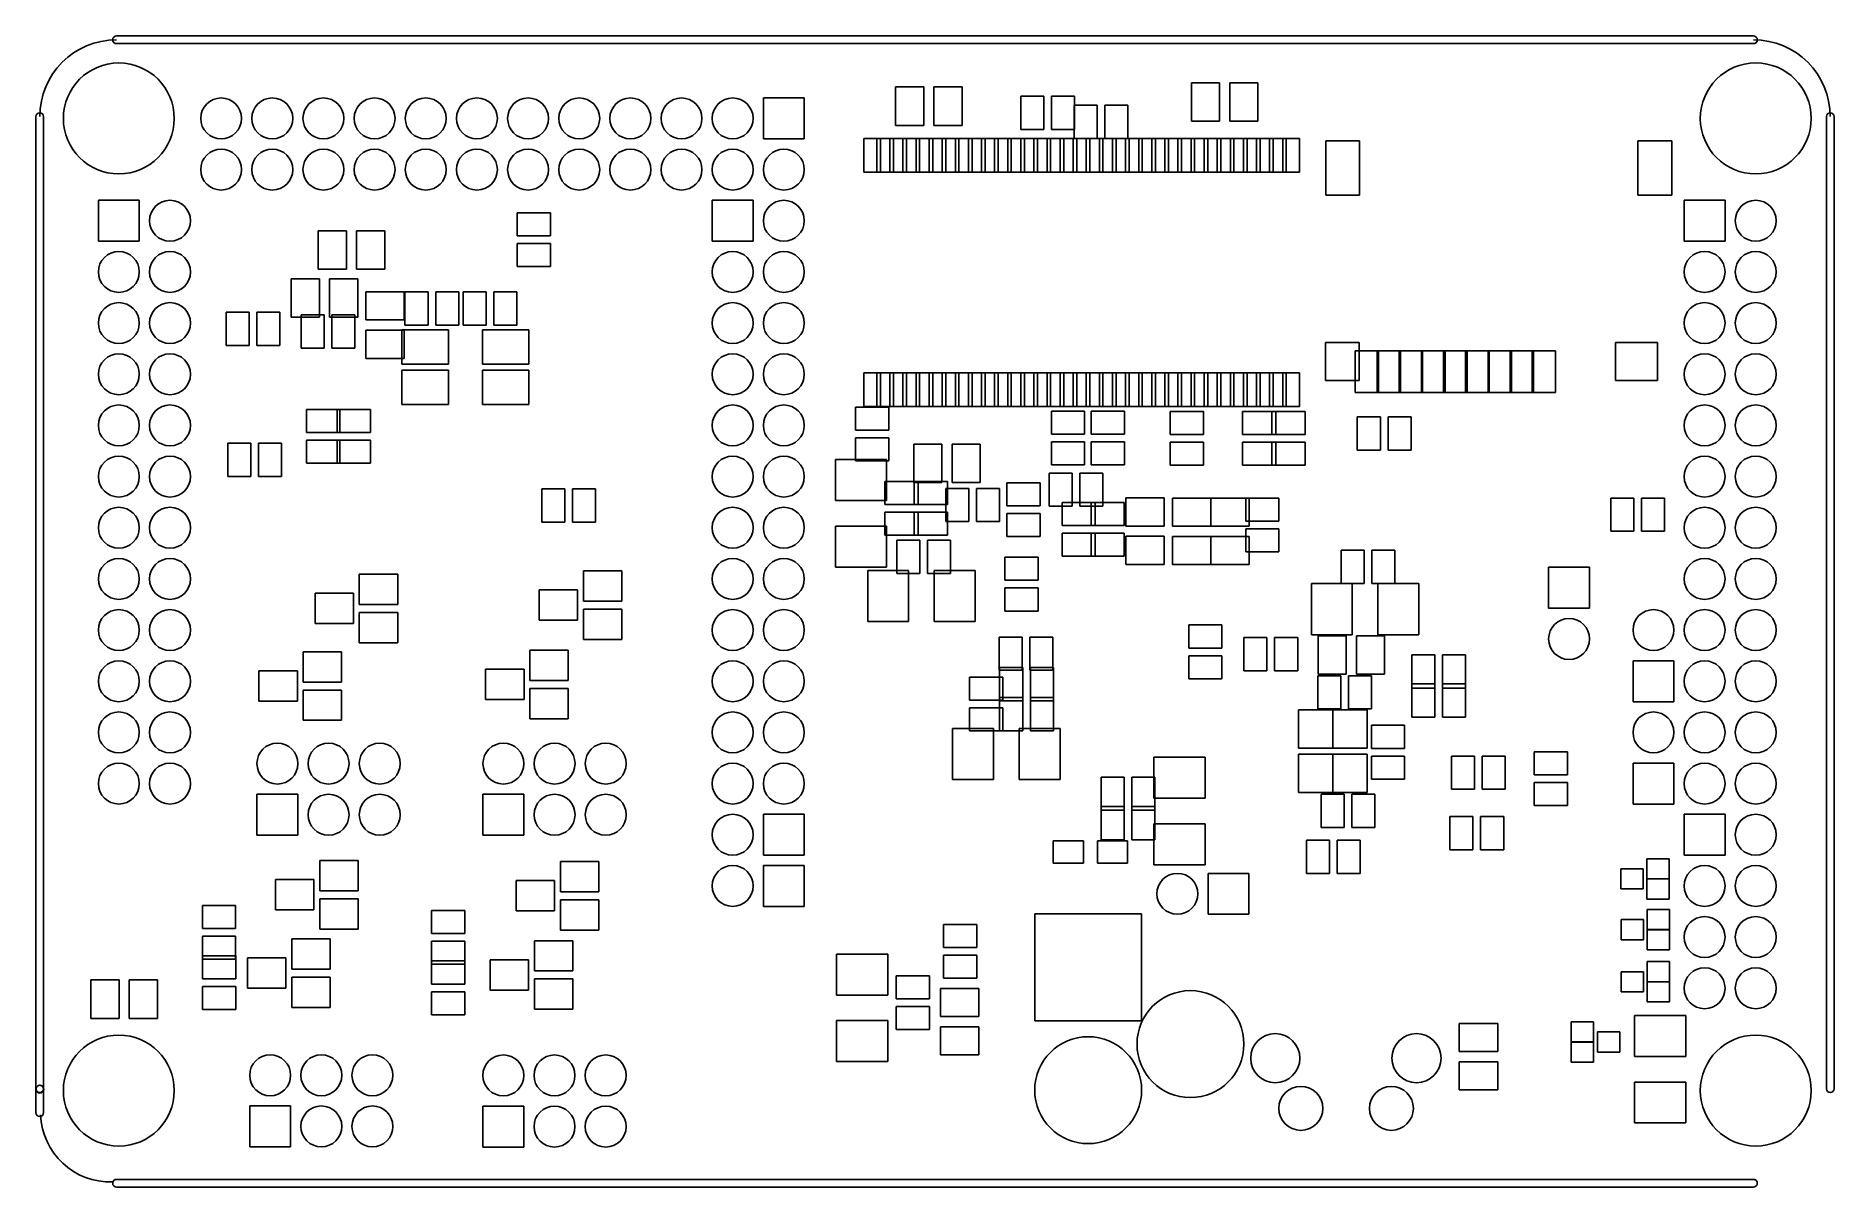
# Model space of a CAD drawing. Extents: x 32880 to 68030, y 27285 to 49782.
import ezdxf

# ---------------------------------------------------------------- set-up
doc = ezdxf.new("R2010")
doc.units = 0
doc.layers.add('BLACK', color=1, linetype='CONTINUOUS')

msp = doc.modelspace()

# ---------------------------------------------------------------- linework, layer by layer
at = {"layer": 'BLACK'}
for p, q in [((34455, 49782), (66455, 49782)), ((34455, 49632), (66455, 49632)), ((55468, 48864), (55468, 48114)), ((56018, 48864), (55468, 48864)), ((56018, 48114), (56018, 48864)), ((56218, 48864), (56218, 48114)), ((56768, 48864), (56218, 48864)), ((56768, 48114), (56768, 48864)), ((47900, 48570), (47100, 48570)), ((47100, 48570), (47100, 47770)), ((47900, 47770), (47900, 48570)), ((50235, 48785), (49685, 48785)), ((49685, 48785), (49685, 48035)), ((50235, 48035), (50235, 48785)), ((50985, 48785), (50435, 48785)), ((50435, 48785), (50435, 48035)), ((50985, 48035), (50985, 48785)), ((52582, 48605), (52132, 48605)), ((52132, 48605), (52132, 47955)), ((52582, 47955), (52582, 48605)), ((53182, 48605), (52732, 48605)), ((52732, 48605), (52732, 47955)), ((53182, 47955), (53182, 48605)), ((32880, 29207), (32880, 48207)), ((33030, 29207), (33030, 48207)), ((53176, 48428), (53176, 47778)), ((53626, 48428), (53176, 48428)), ((53626, 47778), (53626, 48428)), ((53776, 48428), (53776, 47778)), ((54226, 48428), (53776, 48428)), ((54226, 47778), (54226, 48428)), ((67880, 29207), (67880, 48207)), ((68030, 29207), (68030, 48207)), ((49685, 48035), (50235, 48035)), ((50435, 48035), (50985, 48035)), ((52132, 47955), (52582, 47955)), ((52732, 47955), (53182, 47955)), ((55468, 48114), (56018, 48114)), ((56218, 48114), (56768, 48114)), ((47100, 47770), (47900, 47770)), ((49387, 47780), (49061, 47780)), ((49061, 47780), (49061, 47120)), ((49643, 47780), (49317, 47780)), ((49317, 47780), (49317, 47120)), ((49387, 47120), (49387, 47780)), ((49899, 47780), (49573, 47780)), ((49573, 47780), (49573, 47120)), ((49643, 47120), (49643, 47780)), ((50155, 47780), (49829, 47780)), ((49829, 47780), (49829, 47120)), ((49899, 47120), (49899, 47780)), ((50411, 47780), (50085, 47780)), ((50085, 47780), (50085, 47120)), ((50155, 47120), (50155, 47780)), ((50667, 47780), (50341, 47780)), ((50341, 47780), (50341, 47120)), ((50411, 47120), (50411, 47780)), ((50923, 47780), (50597, 47780)), ((50597, 47780), (50597, 47120)), ((50667, 47120), (50667, 47780)), ((51179, 47780), (50853, 47780)), ((50853, 47780), (50853, 47120)), ((50923, 47120), (50923, 47780)), ((51435, 47780), (51109, 47780)), ((51109, 47780), (51109, 47120)), ((51179, 47120), (51179, 47780)), ((51691, 47780), (51365, 47780)), ((51365, 47780), (51365, 47120)), ((51435, 47120), (51435, 47780)), ((51947, 47780), (51621, 47780)), ((51621, 47780), (51621, 47120)), ((51691, 47120), (51691, 47780)), ((52203, 47780), (51877, 47780)), ((51877, 47780), (51877, 47120)), ((51947, 47120), (51947, 47780)), ((52459, 47780), (52133, 47780)), ((52133, 47780), (52133, 47120)), ((52203, 47120), (52203, 47780)), ((52715, 47780), (52389, 47780)), ((52389, 47780), (52389, 47120)), ((52459, 47120), (52459, 47780)), ((52971, 47780), (52645, 47780)), ((52645, 47780), (52645, 47120)), ((52715, 47120), (52715, 47780)), ((53227, 47780), (52901, 47780)), ((52901, 47780), (52901, 47120)), ((52971, 47120), (52971, 47780)), ((53483, 47780), (53157, 47780)), ((53157, 47780), (53157, 47120)), ((53176, 47778), (53626, 47778)), ((53227, 47120), (53227, 47780)), ((53739, 47780), (53413, 47780)), ((53413, 47780), (53413, 47120)), ((53483, 47120), (53483, 47780)), ((53995, 47780), (53669, 47780)), ((53669, 47780), (53669, 47120)), ((53739, 47120), (53739, 47780)), ((53776, 47778), (54226, 47778)), ((54251, 47780), (53925, 47780)), ((53925, 47780), (53925, 47120)), ((53995, 47120), (53995, 47780)), ((54507, 47780), (54181, 47780)), ((54181, 47780), (54181, 47120)), ((54251, 47120), (54251, 47780)), ((54763, 47780), (54437, 47780)), ((54437, 47780), (54437, 47120)), ((54507, 47120), (54507, 47780)), ((55019, 47780), (54693, 47780)), ((54693, 47780), (54693, 47120)), ((54763, 47120), (54763, 47780)), ((55275, 47780), (54949, 47780)), ((54949, 47780), (54949, 47120)), ((55019, 47120), (55019, 47780)), ((55531, 47780), (55205, 47780)), ((55205, 47780), (55205, 47120)), ((55275, 47120), (55275, 47780)), ((55787, 47780), (55461, 47780)), ((55461, 47780), (55461, 47120)), ((55531, 47120), (55531, 47780)), ((56043, 47780), (55717, 47780)), ((55717, 47780), (55717, 47120)), ((55787, 47120), (55787, 47780)), ((56299, 47780), (55973, 47780)), ((55973, 47780), (55973, 47120)), ((56043, 47120), (56043, 47780)), ((56555, 47780), (56229, 47780)), ((56229, 47780), (56229, 47120)), ((56299, 47120), (56299, 47780)), ((56811, 47780), (56485, 47780)), ((56485, 47780), (56485, 47120)), ((56555, 47120), (56555, 47780)), ((57067, 47780), (56741, 47780)), ((56741, 47780), (56741, 47120)), ((56811, 47120), (56811, 47780)), ((57323, 47780), (56997, 47780)), ((56997, 47780), (56997, 47120)), ((57067, 47120), (57067, 47780)), ((57579, 47780), (57253, 47780)), ((57253, 47780), (57253, 47120)), ((57323, 47120), (57323, 47780)), ((57579, 47120), (57579, 47780)), ((58096, 47731), (58096, 46671)), ((58756, 47731), (58096, 47731)), ((58756, 46671), (58756, 47731)), ((64196, 47731), (64196, 46671)), ((64856, 47731), (64196, 47731)), ((64856, 46671), (64856, 47731)), ((49061, 47120), (49387, 47120)), ((49317, 47120), (49643, 47120)), ((49573, 47120), (49899, 47120)), ((49829, 47120), (50155, 47120)), ((50085, 47120), (50411, 47120)), ((50341, 47120), (50667, 47120)), ((50597, 47120), (50923, 47120)), ((50853, 47120), (51179, 47120)), ((51109, 47120), (51435, 47120)), ((51365, 47120), (51691, 47120)), ((51621, 47120), (51947, 47120)), ((51877, 47120), (52203, 47120)), ((52133, 47120), (52459, 47120)), ((52389, 47120), (52715, 47120)), ((52645, 47120), (52971, 47120)), ((52901, 47120), (53227, 47120)), ((53157, 47120), (53483, 47120)), ((53413, 47120), (53739, 47120)), ((53669, 47120), (53995, 47120)), ((53925, 47120), (54251, 47120)), ((54181, 47120), (54507, 47120)), ((54437, 47120), (54763, 47120)), ((54693, 47120), (55019, 47120)), ((54949, 47120), (55275, 47120)), ((55205, 47120), (55531, 47120)), ((55461, 47120), (55787, 47120)), ((55717, 47120), (56043, 47120)), ((55973, 47120), (56299, 47120)), ((56229, 47120), (56555, 47120)), ((56485, 47120), (56811, 47120)), ((56741, 47120), (57067, 47120)), ((56997, 47120), (57323, 47120)), ((57253, 47120), (57579, 47120)), ((34900, 46570), (34100, 46570)), ((34100, 46570), (34100, 45770)), ((34900, 45770), (34900, 46570)), ((46900, 46570), (46100, 46570)), ((46100, 46570), (46100, 45770)), ((46900, 45770), (46900, 46570)), ((58096, 46671), (58756, 46671)), ((64196, 46671), (64856, 46671)), ((65900, 46570), (65100, 46570)), ((65100, 46570), (65100, 45770)), ((65900, 45770), (65900, 46570)), ((42940, 46325), (42290, 46325)), ((42290, 46325), (42290, 45875)), ((42940, 45875), (42940, 46325)), ((34100, 45770), (34900, 45770)), ((38398, 45975), (38398, 45225)), ((38948, 45975), (38398, 45975)), ((38948, 45225), (38948, 45975)), ((39148, 45975), (39148, 45225)), ((39698, 45975), (39148, 45975)), ((39698, 45225), (39698, 45975)), ((42290, 45875), (42940, 45875)), ((42940, 45725), (42290, 45725)), ((42290, 45725), (42290, 45275)), ((42940, 45275), (42940, 45725)), ((46100, 45770), (46900, 45770)), ((65100, 45770), (65900, 45770)), ((38420, 45034), (37870, 45034)), ((37870, 45034), (37870, 44284)), ((38398, 45225), (38948, 45225)), ((38420, 44284), (38420, 45034)), ((39170, 45034), (38620, 45034)), ((38620, 45034), (38620, 44284)), ((39148, 45225), (39698, 45225)), ((39170, 44284), (39170, 45034)), ((42290, 45275), (42940, 45275)), ((40080, 44781), (39330, 44781)), ((39330, 44781), (39330, 44231)), ((40080, 44231), (40080, 44781)), ((40544, 44779), (40094, 44779)), ((40094, 44779), (40094, 44129)), ((40544, 44129), (40544, 44779)), ((41144, 44779), (40694, 44779)), ((40694, 44779), (40694, 44129)), ((41144, 44129), (41144, 44779)), ((41232, 44779), (41232, 44129)), ((41682, 44779), (41232, 44779)), ((41682, 44129), (41682, 44779)), ((41832, 44779), (41832, 44129)), ((42282, 44779), (41832, 44779)), ((42282, 44129), (42282, 44779)), ((37048, 44385), (36598, 44385)), ((36598, 44385), (36598, 43735)), ((37048, 43735), (37048, 44385)), ((37648, 44385), (37198, 44385)), ((37198, 44385), (37198, 43735)), ((37648, 43735), (37648, 44385)), ((38516, 44330), (38066, 44330)), ((38066, 44330), (38066, 43680)), ((38516, 43680), (38516, 44330)), ((39116, 44330), (38666, 44330)), ((38666, 44330), (38666, 43680)), ((39116, 43680), (39116, 44330)), ((37870, 44284), (38420, 44284)), ((38620, 44284), (39170, 44284)), ((39330, 44231), (40080, 44231)), ((40080, 44031), (39330, 44031)), ((39330, 44031), (39330, 43481)), ((40943, 44038), (40035, 44038)), ((40035, 44038), (40035, 43366)), ((40080, 43481), (40080, 44031)), ((40094, 44129), (40544, 44129)), ((40694, 44129), (41144, 44129)), ((40943, 43366), (40943, 44038)), ((41232, 44129), (41682, 44129)), ((42518, 44038), (41610, 44038)), ((41610, 44038), (41610, 43366)), ((41832, 44129), (42282, 44129)), ((42518, 43366), (42518, 44038)), ((36598, 43735), (37048, 43735)), ((37198, 43735), (37648, 43735)), ((38066, 43680), (38516, 43680)), ((38666, 43680), (39116, 43680)), ((58086, 43791), (58086, 43051)), ((58746, 43791), (58086, 43791)), ((58666, 43631), (58666, 42811)), ((59126, 43631), (58666, 43631)), ((58746, 43051), (58746, 43791)), ((59096, 43631), (59096, 42811)), ((59556, 43631), (59096, 43631)), ((59126, 42811), (59126, 43631)), ((59526, 43631), (59526, 42811)), ((59986, 43631), (59526, 43631)), ((59556, 42811), (59556, 43631)), ((59966, 43631), (59966, 42811)), ((60426, 43631), (59966, 43631)), ((59986, 42811), (59986, 43631)), ((60396, 43631), (60396, 42811)), ((60856, 43631), (60396, 43631)), ((60426, 42811), (60426, 43631)), ((60826, 43631), (60826, 42811)), ((61286, 43631), (60826, 43631)), ((60856, 42811), (60856, 43631)), ((61266, 43631), (61266, 42811)), ((61726, 43631), (61266, 43631)), ((61286, 42811), (61286, 43631)), ((61696, 43631), (61696, 42811)), ((62156, 43631), (61696, 43631)), ((61726, 42811), (61726, 43631)), ((62126, 43631), (62126, 42811)), ((62586, 43631), (62126, 43631)), ((62156, 42811), (62156, 43631)), ((62586, 42811), (62586, 43631)), ((63756, 43791), (63756, 43051)), ((64576, 43791), (63756, 43791)), ((64576, 43051), (64576, 43791)), ((39330, 43481), (40080, 43481)), ((40035, 43366), (40943, 43366)), ((40943, 43251), (40035, 43251)), ((40035, 43251), (40035, 42579)), ((40943, 42579), (40943, 43251)), ((41610, 43366), (42518, 43366)), ((42518, 43251), (41610, 43251)), ((41610, 43251), (41610, 42579)), ((42518, 42579), (42518, 43251)), ((49387, 43200), (49061, 43200)), ((49061, 43200), (49061, 42540)), ((49643, 43200), (49317, 43200)), ((49317, 43200), (49317, 42540)), ((49387, 42540), (49387, 43200)), ((49899, 43200), (49573, 43200)), ((49573, 43200), (49573, 42540)), ((49643, 42540), (49643, 43200)), ((50155, 43200), (49829, 43200)), ((49829, 43200), (49829, 42540)), ((49899, 42540), (49899, 43200)), ((50411, 43200), (50085, 43200)), ((50085, 43200), (50085, 42540)), ((50155, 42540), (50155, 43200)), ((50667, 43200), (50341, 43200)), ((50341, 43200), (50341, 42540)), ((50411, 42540), (50411, 43200)), ((50923, 43200), (50597, 43200)), ((50597, 43200), (50597, 42540)), ((50667, 42540), (50667, 43200)), ((51179, 43200), (50853, 43200)), ((50853, 43200), (50853, 42540)), ((50923, 42540), (50923, 43200)), ((51435, 43200), (51109, 43200)), ((51109, 43200), (51109, 42540)), ((51179, 42540), (51179, 43200)), ((51691, 43200), (51365, 43200)), ((51365, 43200), (51365, 42540)), ((51435, 42540), (51435, 43200)), ((51947, 43200), (51621, 43200)), ((51621, 43200), (51621, 42540)), ((51691, 42540), (51691, 43200)), ((52203, 43200), (51877, 43200)), ((51877, 43200), (51877, 42540)), ((51947, 42540), (51947, 43200)), ((52459, 43200), (52133, 43200)), ((52133, 43200), (52133, 42540)), ((52203, 42540), (52203, 43200)), ((52715, 43200), (52389, 43200)), ((52389, 43200), (52389, 42540)), ((52459, 42540), (52459, 43200)), ((52971, 43200), (52645, 43200)), ((52645, 43200), (52645, 42540)), ((52715, 42540), (52715, 43200)), ((53227, 43200), (52901, 43200)), ((52901, 43200), (52901, 42540)), ((52971, 42540), (52971, 43200)), ((53483, 43200), (53157, 43200)), ((53157, 43200), (53157, 42540)), ((53227, 42540), (53227, 43200)), ((53739, 43200), (53413, 43200)), ((53413, 43200), (53413, 42540)), ((53483, 42540), (53483, 43200)), ((53995, 43200), (53669, 43200)), ((53669, 43200), (53669, 42540)), ((53739, 42540), (53739, 43200)), ((54251, 43200), (53925, 43200)), ((53925, 43200), (53925, 42540)), ((53995, 42540), (53995, 43200)), ((54507, 43200), (54181, 43200)), ((54181, 43200), (54181, 42540)), ((54251, 42540), (54251, 43200)), ((54763, 43200), (54437, 43200)), ((54437, 43200), (54437, 42540)), ((54507, 42540), (54507, 43200)), ((55019, 43200), (54693, 43200)), ((54693, 43200), (54693, 42540)), ((54763, 42540), (54763, 43200)), ((55275, 43200), (54949, 43200)), ((54949, 43200), (54949, 42540)), ((55019, 42540), (55019, 43200)), ((55531, 43200), (55205, 43200)), ((55205, 43200), (55205, 42540)), ((55275, 42540), (55275, 43200)), ((55787, 43200), (55461, 43200)), ((55461, 43200), (55461, 42540)), ((55531, 42540), (55531, 43200)), ((56043, 43200), (55717, 43200)), ((55717, 43200), (55717, 42540)), ((55787, 42540), (55787, 43200)), ((56299, 43200), (55973, 43200)), ((55973, 43200), (55973, 42540)), ((56043, 42540), (56043, 43200)), ((56555, 43200), (56229, 43200)), ((56229, 43200), (56229, 42540)), ((56299, 42540), (56299, 43200)), ((56811, 43200), (56485, 43200)), ((56485, 43200), (56485, 42540)), ((56555, 42540), (56555, 43200)), ((57067, 43200), (56741, 43200)), ((56741, 43200), (56741, 42540)), ((56811, 42540), (56811, 43200)), ((57323, 43200), (56997, 43200)), ((56997, 43200), (56997, 42540)), ((57067, 42540), (57067, 43200)), ((57579, 43200), (57253, 43200)), ((57253, 43200), (57253, 42540)), ((57323, 42540), (57323, 43200)), ((57579, 42540), (57579, 43200)), ((58086, 43051), (58746, 43051)), ((63756, 43051), (64576, 43051)), ((40035, 42579), (40943, 42579)), ((41610, 42579), (42518, 42579)), ((49061, 42540), (49387, 42540)), ((49317, 42540), (49643, 42540)), ((49573, 42540), (49899, 42540)), ((49829, 42540), (50155, 42540)), ((50085, 42540), (50411, 42540)), ((50341, 42540), (50667, 42540)), ((50597, 42540), (50923, 42540)), ((50853, 42540), (51179, 42540)), ((51109, 42540), (51435, 42540)), ((51365, 42540), (51691, 42540)), ((51621, 42540), (51947, 42540)), ((51877, 42540), (52203, 42540)), ((52133, 42540), (52459, 42540)), ((52389, 42540), (52715, 42540)), ((52645, 42540), (52971, 42540)), ((52901, 42540), (53227, 42540)), ((53157, 42540), (53483, 42540)), ((53413, 42540), (53739, 42540)), ((53669, 42540), (53995, 42540)), ((53925, 42540), (54251, 42540)), ((54181, 42540), (54507, 42540)), ((54437, 42540), (54763, 42540)), ((54693, 42540), (55019, 42540)), ((54949, 42540), (55275, 42540)), ((55205, 42540), (55531, 42540)), ((55461, 42540), (55787, 42540)), ((55717, 42540), (56043, 42540)), ((55973, 42540), (56299, 42540)), ((56229, 42540), (56555, 42540)), ((56485, 42540), (56811, 42540)), ((56741, 42540), (57067, 42540)), ((56997, 42540), (57323, 42540)), ((57253, 42540), (57579, 42540)), ((58666, 42811), (59126, 42811)), ((59096, 42811), (59556, 42811)), ((59526, 42811), (59986, 42811)), ((59966, 42811), (60426, 42811)), ((60396, 42811), (60856, 42811)), ((60826, 42811), (61286, 42811)), ((61266, 42811), (61726, 42811)), ((61696, 42811), (62156, 42811)), ((62126, 42811), (62586, 42811)), ((38818, 42483), (38168, 42483)), ((38168, 42483), (38168, 42033)), ((39420, 42483), (38770, 42483)), ((38770, 42483), (38770, 42033)), ((38818, 42033), (38818, 42483)), ((39420, 42033), (39420, 42483)), ((49553, 42526), (48903, 42526)), ((48903, 42526), (48903, 42076)), ((49553, 42076), (49553, 42526)), ((53380, 42447), (52730, 42447)), ((52730, 42447), (52730, 41997)), ((53380, 41997), (53380, 42447)), ((54160, 42447), (53510, 42447)), ((53510, 42447), (53510, 41997)), ((54160, 41997), (54160, 42447)), ((55703, 42443), (55053, 42443)), ((55053, 42443), (55053, 41993)), ((55703, 41993), (55703, 42443)), ((57116, 42443), (56466, 42443)), ((56466, 42443), (56466, 41993)), ((57691, 42443), (57041, 42443)), ((57041, 42443), (57041, 41993)), ((57116, 41993), (57116, 42443)), ((57691, 41993), (57691, 42443)), ((58711, 42338), (58711, 41688)), ((59161, 42338), (58711, 42338)), ((59161, 41688), (59161, 42338)), ((59311, 42338), (59311, 41688)), ((59761, 42338), (59311, 42338)), ((59761, 41688), (59761, 42338)), ((38168, 42033), (38818, 42033)), ((38818, 41883), (38168, 41883)), ((38168, 41883), (38168, 41433)), ((38770, 42033), (39420, 42033)), ((39420, 41883), (38770, 41883)), ((38770, 41883), (38770, 41433)), ((38818, 41433), (38818, 41883)), ((39420, 41433), (39420, 41883)), ((48903, 42076), (49553, 42076)), ((49553, 41926), (48903, 41926)), ((48903, 41926), (48903, 41476)), ((49553, 41476), (49553, 41926)), ((52730, 41997), (53380, 41997)), ((53380, 41847), (52730, 41847)), ((52730, 41847), (52730, 41397)), ((53380, 41397), (53380, 41847)), ((53510, 41997), (54160, 41997)), ((54160, 41847), (53510, 41847)), ((53510, 41847), (53510, 41397)), ((54160, 41397), (54160, 41847)), ((55053, 41993), (55703, 41993)), ((55703, 41843), (55053, 41843)), ((55053, 41843), (55053, 41393)), ((55703, 41393), (55703, 41843)), ((56466, 41993), (57116, 41993)), ((57116, 41843), (56466, 41843)), ((56466, 41843), (56466, 41393)), ((57041, 41993), (57691, 41993)), ((57691, 41843), (57041, 41843)), ((57041, 41843), (57041, 41393)), ((57116, 41393), (57116, 41843)), ((57691, 41393), (57691, 41843)), ((37083, 41822), (36633, 41822)), ((36633, 41822), (36633, 41172)), ((37083, 41172), (37083, 41822)), ((37683, 41822), (37233, 41822)), ((37233, 41822), (37233, 41172)), ((37683, 41172), (37683, 41822)), ((49508, 41503), (48508, 41503)), ((48508, 41503), (48508, 40703)), ((49508, 40703), (49508, 41503)), ((50589, 41805), (50039, 41805)), ((50039, 41805), (50039, 41055)), ((50589, 41055), (50589, 41805)), ((51339, 41805), (50789, 41805)), ((50789, 41805), (50789, 41055)), ((51339, 41055), (51339, 41805)), ((58711, 41688), (59161, 41688)), ((59311, 41688), (59761, 41688)), ((36633, 41172), (37083, 41172)), ((37233, 41172), (37683, 41172)), ((38168, 41433), (38818, 41433)), ((38770, 41433), (39420, 41433)), ((48903, 41476), (49553, 41476)), ((52688, 41239), (52688, 40589)), ((53138, 41239), (52688, 41239)), ((52730, 41397), (53380, 41397)), ((53138, 40589), (53138, 41239)), ((53288, 41239), (53288, 40589)), ((53738, 41239), (53288, 41239)), ((53510, 41397), (54160, 41397)), ((53738, 40589), (53738, 41239)), ((55053, 41393), (55703, 41393)), ((56466, 41393), (57116, 41393)), ((57041, 41393), (57691, 41393)), ((42771, 40929), (42771, 40279)), ((43221, 40929), (42771, 40929)), ((43221, 40279), (43221, 40929)), ((43371, 40929), (43371, 40279)), ((43821, 40929), (43371, 40929)), ((43821, 40279), (43821, 40929)), ((50124, 41076), (49474, 41076)), ((49474, 41076), (49474, 40626)), ((50039, 41055), (50589, 41055)), ((50698, 41076), (50048, 41076)), ((50048, 41076), (50048, 40626)), ((50124, 40626), (50124, 41076)), ((51114, 40940), (50664, 40940)), ((50664, 40940), (50664, 40290)), ((50698, 40626), (50698, 41076)), ((50789, 41055), (51339, 41055)), ((51114, 40290), (51114, 40940)), ((51714, 40940), (51264, 40940)), ((51264, 40940), (51264, 40290)), ((51714, 40290), (51714, 40940)), ((52510, 41049), (51860, 41049)), ((51860, 41049), (51860, 40599)), ((52510, 40599), (52510, 41049)), ((48508, 40703), (49508, 40703)), ((49474, 40626), (50124, 40626)), ((50124, 40476), (49474, 40476)), ((49474, 40476), (49474, 40026)), ((50048, 40626), (50698, 40626)), ((50698, 40476), (50048, 40476)), ((50048, 40476), (50048, 40026)), ((50124, 40026), (50124, 40476)), ((50698, 40026), (50698, 40476)), ((51860, 40599), (52510, 40599)), ((52510, 40449), (51860, 40449)), ((51860, 40449), (51860, 39999)), ((52510, 39999), (52510, 40449)), ((52688, 40589), (53138, 40589)), ((53589, 40664), (52939, 40664)), ((52939, 40664), (52939, 40214)), ((53288, 40589), (53738, 40589)), ((54156, 40664), (53506, 40664)), ((53506, 40664), (53506, 40214)), ((53589, 40214), (53589, 40664)), ((54156, 40214), (54156, 40664)), ((54938, 40753), (54188, 40753)), ((54188, 40753), (54188, 40203)), ((54938, 40203), (54938, 40753)), ((55847, 40749), (55097, 40749)), ((55097, 40749), (55097, 40199)), ((55847, 40199), (55847, 40749)), ((56599, 40749), (55849, 40749)), ((55849, 40749), (55849, 40199)), ((57179, 40750), (56529, 40750)), ((56529, 40750), (56529, 40300)), ((56599, 40199), (56599, 40749)), ((57179, 40300), (57179, 40750)), ((64118, 40751), (63668, 40751)), ((63668, 40751), (63668, 40101)), ((64118, 40101), (64118, 40751)), ((64718, 40751), (64268, 40751)), ((64268, 40751), (64268, 40101)), ((64718, 40101), (64718, 40751)), ((42771, 40279), (43221, 40279)), ((43371, 40279), (43821, 40279)), ((49508, 40203), (48508, 40203)), ((48508, 40203), (48508, 39403)), ((49508, 39403), (49508, 40203)), ((50664, 40290), (51114, 40290)), ((51264, 40290), (51714, 40290)), ((52939, 40214), (53589, 40214)), ((53506, 40214), (54156, 40214)), ((54188, 40203), (54938, 40203)), ((55097, 40199), (55847, 40199)), ((55849, 40199), (56599, 40199)), ((56529, 40300), (57179, 40300)), ((57179, 40150), (56529, 40150)), ((56529, 40150), (56529, 39700)), ((57179, 39700), (57179, 40150)), ((63668, 40101), (64118, 40101)), ((64268, 40101), (64718, 40101)), ((49474, 40026), (50124, 40026)), ((50161, 39928), (49711, 39928)), ((49711, 39928), (49711, 39278)), ((50048, 40026), (50698, 40026)), ((50161, 39278), (50161, 39928)), ((50761, 39928), (50311, 39928)), ((50311, 39928), (50311, 39278)), ((50761, 39278), (50761, 39928)), ((51860, 39999), (52510, 39999)), ((53589, 40064), (52939, 40064)), ((52939, 40064), (52939, 39614)), ((54156, 40064), (53506, 40064)), ((53506, 40064), (53506, 39614)), ((53589, 39614), (53589, 40064)), ((54156, 39614), (54156, 40064)), ((54938, 40003), (54188, 40003)), ((54188, 40003), (54188, 39453)), ((54938, 39453), (54938, 40003)), ((55847, 39999), (55097, 39999)), ((55097, 39999), (55097, 39449)), ((55847, 39449), (55847, 39999)), ((56599, 39999), (55849, 39999)), ((55849, 39999), (55849, 39449)), ((56599, 39449), (56599, 39999)), ((58396, 39731), (58396, 39081)), ((58846, 39731), (58396, 39731)), ((58846, 39081), (58846, 39731)), ((58996, 39731), (58996, 39081)), ((59446, 39731), (58996, 39731)), ((59446, 39081), (59446, 39731)), ((48508, 39403), (49508, 39403)), ((52471, 39593), (51821, 39593)), ((51821, 39593), (51821, 39143)), ((52471, 39143), (52471, 39593)), ((52939, 39614), (53589, 39614)), ((53506, 39614), (54156, 39614)), ((54188, 39453), (54938, 39453)), ((55097, 39449), (55847, 39449)), ((55849, 39449), (56599, 39449)), ((56529, 39700), (57179, 39700)), ((63251, 39397), (62451, 39397)), ((62451, 39397), (62451, 38597)), ((63251, 38597), (63251, 39397)), ((39951, 39264), (39201, 39264)), ((39201, 39264), (39201, 38672)), ((39951, 38672), (39951, 39264)), ((44334, 39329), (43584, 39329)), ((43584, 39329), (43584, 38737)), ((44334, 38737), (44334, 39329)), ((49939, 39335), (49139, 39335)), ((49139, 39335), (49139, 38335)), ((49711, 39278), (50161, 39278)), ((49939, 38335), (49939, 39335)), ((50311, 39278), (50761, 39278)), ((51239, 39335), (50439, 39335)), ((50439, 39335), (50439, 38335)), ((51239, 38335), (51239, 39335)), ((51821, 39143), (52471, 39143)), ((57812, 39079), (57812, 38079)), ((58612, 39079), (57812, 39079)), ((58396, 39081), (58846, 39081)), ((58612, 38079), (58612, 39079)), ((58996, 39081), (59446, 39081)), ((59112, 39079), (59112, 38079)), ((59912, 39079), (59112, 39079)), ((59912, 38079), (59912, 39079)), ((39085, 38890), (38335, 38890)), ((38335, 38890), (38335, 38298)), ((39085, 38298), (39085, 38890)), ((39201, 38672), (39951, 38672)), ((43468, 38955), (42718, 38955)), ((42718, 38955), (42718, 38363)), ((43468, 38363), (43468, 38955)), ((43584, 38737), (44334, 38737)), ((52471, 38993), (51821, 38993)), ((51821, 38993), (51821, 38543)), ((52471, 38543), (52471, 38993)), ((39951, 38516), (39201, 38516)), ((39201, 38516), (39201, 37924)), ((39951, 37924), (39951, 38516)), ((42718, 38363), (43468, 38363)), ((44334, 38581), (43584, 38581)), ((43584, 38581), (43584, 37989)), ((44334, 37989), (44334, 38581)), ((49139, 38335), (49939, 38335)), ((50439, 38335), (51239, 38335)), ((51821, 38543), (52471, 38543)), ((62451, 38597), (63251, 38597)), ((38335, 38298), (39085, 38298)), ((43584, 37989), (44334, 37989)), ((51711, 38034), (51711, 37384)), ((52161, 38034), (51711, 38034)), ((52161, 37384), (52161, 38034)), ((52311, 38034), (52311, 37384)), ((52761, 38034), (52311, 38034)), ((52761, 37384), (52761, 38034)), ((56065, 38270), (55415, 38270)), ((55415, 38270), (55415, 37820)), ((56065, 37820), (56065, 38270)), ((56945, 38026), (56495, 38026)), ((56495, 38026), (56495, 37376)), ((56945, 37376), (56945, 38026)), ((57545, 38026), (57095, 38026)), ((57095, 38026), (57095, 37376)), ((57545, 37376), (57545, 38026)), ((57812, 38079), (58612, 38079)), ((57944, 38057), (57944, 37307)), ((58494, 38057), (57944, 38057)), ((58494, 37307), (58494, 38057)), ((58694, 38057), (58694, 37307)), ((59244, 38057), (58694, 38057)), ((59112, 38079), (59912, 38079)), ((59244, 37307), (59244, 38057)), ((38856, 37747), (38106, 37747)), ((38106, 37747), (38106, 37155)), ((38856, 37155), (38856, 37747)), ((39201, 37924), (39951, 37924)), ((43287, 37778), (42537, 37778)), ((42537, 37778), (42537, 37186)), ((43287, 37186), (43287, 37778)), ((55415, 37820), (56065, 37820)), ((56065, 37670), (55415, 37670)), ((55415, 37670), (55415, 37220)), ((56065, 37220), (56065, 37670)), ((59774, 37688), (59774, 37038)), ((60224, 37688), (59774, 37688)), ((60224, 37038), (60224, 37688)), ((60374, 37688), (60374, 37038)), ((60824, 37688), (60374, 37688)), ((60824, 37038), (60824, 37688)), ((37990, 37373), (37240, 37373)), ((37240, 37373), (37240, 36781)), ((37990, 36781), (37990, 37373)), ((42421, 37404), (41671, 37404)), ((41671, 37404), (41671, 36812)), ((42421, 36812), (42421, 37404)), ((51711, 37384), (52161, 37384)), ((51719, 37439), (51719, 36789)), ((52169, 37439), (51719, 37439)), ((52169, 36789), (52169, 37439)), ((52311, 37384), (52761, 37384)), ((52319, 37439), (52319, 36789)), ((52769, 37439), (52319, 37439)), ((52769, 36789), (52769, 37439)), ((56495, 37376), (56945, 37376)), ((57095, 37376), (57545, 37376)), ((58390, 37278), (57940, 37278)), ((57940, 37278), (57940, 36628)), ((57944, 37307), (58494, 37307)), ((58390, 36628), (58390, 37278)), ((58990, 37278), (58540, 37278)), ((58540, 37278), (58540, 36628)), ((58694, 37307), (59244, 37307)), ((58990, 36628), (58990, 37278)), ((64900, 37570), (64100, 37570)), ((64100, 37570), (64100, 36770)), ((64900, 36770), (64900, 37570)), ((38106, 37155), (38856, 37155)), ((38856, 36999), (38106, 36999)), ((38106, 36999), (38106, 36407)), ((38856, 36407), (38856, 36999)), ((42537, 37186), (43287, 37186)), ((43287, 37030), (42537, 37030)), ((42537, 37030), (42537, 36438)), ((43287, 36438), (43287, 37030)), ((51778, 37253), (51128, 37253)), ((51128, 37253), (51128, 36803)), ((51778, 36803), (51778, 37253)), ((55415, 37220), (56065, 37220)), ((59774, 37117), (59774, 36467)), ((60224, 37117), (59774, 37117)), ((59774, 37038), (60224, 37038)), ((60224, 36467), (60224, 37117)), ((60374, 37117), (60374, 36467)), ((60824, 37117), (60374, 37117)), ((60374, 37038), (60824, 37038)), ((60824, 36467), (60824, 37117)), ((37240, 36781), (37990, 36781)), ((41671, 36812), (42421, 36812)), ((51128, 36803), (51778, 36803)), ((51778, 36653), (51128, 36653)), ((51128, 36653), (51128, 36203)), ((51719, 36852), (51719, 36202)), ((52169, 36852), (51719, 36852)), ((51719, 36789), (52169, 36789)), ((51778, 36203), (51778, 36653)), ((52169, 36202), (52169, 36852)), ((52319, 36852), (52319, 36202)), ((52769, 36852), (52319, 36852)), ((52319, 36789), (52769, 36789)), ((52769, 36202), (52769, 36852)), ((58234, 36612), (57562, 36612)), ((57562, 36612), (57562, 35862)), ((57940, 36628), (58390, 36628)), ((58903, 36612), (58231, 36612)), ((58231, 36612), (58231, 35862)), ((58234, 35862), (58234, 36612)), ((58540, 36628), (58990, 36628)), ((58903, 35862), (58903, 36612)), ((64100, 36770), (64900, 36770)), ((38106, 36407), (38856, 36407)), ((42537, 36438), (43287, 36438)), ((50800, 36249), (50800, 35249)), ((51600, 36249), (50800, 36249)), ((51600, 35249), (51600, 36249)), ((52100, 36249), (52100, 35249)), ((52900, 36249), (52100, 36249)), ((52900, 35249), (52900, 36249)), ((59636, 36309), (58986, 36309)), ((58986, 36309), (58986, 35859)), ((59636, 35859), (59636, 36309)), ((59774, 36467), (60224, 36467)), ((60374, 36467), (60824, 36467)), ((51128, 36203), (51778, 36203)), ((51719, 36202), (52169, 36202)), ((52319, 36202), (52769, 36202)), ((57562, 35862), (58234, 35862)), ((58231, 35862), (58903, 35862)), ((58986, 35859), (59636, 35859)), ((55736, 35685), (54736, 35685)), ((54736, 35685), (54736, 34885)), ((55736, 34885), (55736, 35685)), ((58234, 35746), (57562, 35746)), ((57562, 35746), (57562, 34996)), ((58903, 35746), (58231, 35746)), ((58231, 35746), (58231, 34996)), ((58234, 34996), (58234, 35746)), ((58903, 34996), (58903, 35746)), ((59636, 35709), (58986, 35709)), ((58986, 35709), (58986, 35259)), ((59636, 35259), (59636, 35709)), ((60554, 35708), (60554, 35058)), ((61004, 35708), (60554, 35708)), ((61004, 35058), (61004, 35708)), ((61154, 35708), (61154, 35058)), ((61604, 35708), (61154, 35708)), ((61604, 35058), (61604, 35708)), ((62821, 35789), (62171, 35789)), ((62171, 35789), (62171, 35339)), ((62821, 35339), (62821, 35789)), ((64900, 35570), (64100, 35570)), ((64100, 35570), (64100, 34770)), ((64900, 34770), (64900, 35570)), ((50800, 35249), (51600, 35249)), ((52100, 35249), (52900, 35249)), ((53703, 35298), (53703, 34648)), ((54153, 35298), (53703, 35298)), ((54153, 34648), (54153, 35298)), ((54303, 35298), (54303, 34648)), ((54753, 35298), (54303, 35298)), ((54753, 34648), (54753, 35298)), ((58986, 35259), (59636, 35259)), ((62171, 35339), (62821, 35339)), ((62821, 35189), (62171, 35189)), ((62171, 35189), (62171, 34739)), ((62821, 34739), (62821, 35189)), ((37200, 34961), (37200, 34161)), ((38000, 34961), (37200, 34961)), ((38000, 34161), (38000, 34961)), ((41618, 34961), (41618, 34161)), ((42418, 34961), (41618, 34961)), ((42418, 34161), (42418, 34961)), ((54736, 34885), (55736, 34885)), ((57562, 34996), (58234, 34996)), ((58003, 34964), (58003, 34314)), ((58453, 34964), (58003, 34964)), ((58231, 34996), (58903, 34996)), ((58453, 34314), (58453, 34964)), ((58603, 34964), (58603, 34314)), ((59053, 34964), (58603, 34964)), ((59053, 34314), (59053, 34964)), ((60554, 35058), (61004, 35058)), ((61154, 35058), (61604, 35058)), ((47900, 34570), (47100, 34570)), ((47100, 34570), (47100, 33770)), ((47900, 33770), (47900, 34570)), ((53703, 34723), (53703, 34073)), ((54153, 34723), (53703, 34723)), ((53703, 34648), (54153, 34648)), ((54153, 34073), (54153, 34723)), ((54303, 34723), (54303, 34073)), ((54753, 34723), (54303, 34723)), ((54303, 34648), (54753, 34648)), ((54753, 34073), (54753, 34723)), ((60522, 34526), (60522, 33876)), ((60972, 34526), (60522, 34526)), ((60972, 33876), (60972, 34526)), ((61122, 34526), (61122, 33876)), ((61572, 34526), (61122, 34526)), ((61572, 33876), (61572, 34526)), ((62171, 34739), (62821, 34739)), ((64100, 34770), (64900, 34770)), ((65900, 34570), (65100, 34570)), ((65100, 34570), (65100, 33770)), ((65900, 33770), (65900, 34570)), ((37200, 34161), (38000, 34161)), ((41618, 34161), (42418, 34161)), ((55736, 34385), (54736, 34385)), ((54736, 34385), (54736, 33585)), ((55736, 33585), (55736, 34385)), ((58003, 34314), (58453, 34314)), ((58603, 34314), (59053, 34314)), ((47100, 33770), (47900, 33770)), ((52763, 34049), (52763, 33613)), ((53355, 34049), (52763, 34049)), ((53355, 33613), (53355, 34049)), ((53629, 34049), (53629, 33613)), ((54221, 34049), (53629, 34049)), ((53703, 34073), (54153, 34073)), ((54221, 33613), (54221, 34049)), ((54303, 34073), (54753, 34073)), ((57715, 34066), (57715, 33416)), ((58165, 34066), (57715, 34066)), ((58165, 33416), (58165, 34066)), ((58315, 34066), (58315, 33416)), ((58765, 34066), (58315, 34066)), ((58765, 33416), (58765, 34066)), ((60522, 33876), (60972, 33876)), ((61122, 33876), (61572, 33876)), ((65100, 33770), (65900, 33770)), ((39179, 33667), (38429, 33667)), ((38429, 33667), (38429, 33075)), ((39179, 33075), (39179, 33667)), ((43884, 33647), (43134, 33647)), ((43134, 33647), (43134, 33055)), ((43884, 33055), (43884, 33647)), ((47900, 33570), (47100, 33570)), ((47100, 33570), (47100, 32770)), ((47900, 32770), (47900, 33570)), ((52763, 33613), (53355, 33613)), ((53629, 33613), (54221, 33613)), ((54736, 33585), (55736, 33585)), ((56593, 33416), (55793, 33416)), ((55793, 33416), (55793, 32616)), ((56593, 32616), (56593, 33416)), ((57715, 33416), (58165, 33416)), ((58315, 33416), (58765, 33416)), ((64298, 33506), (63862, 33506)), ((63862, 33506), (63862, 33110)), ((64298, 33110), (64298, 33506)), ((64808, 33702), (64372, 33702)), ((64372, 33702), (64372, 33306)), ((64808, 33306), (64808, 33702)), ((38313, 33293), (37563, 33293)), ((37563, 33293), (37563, 32701)), ((38313, 32701), (38313, 33293)), ((38429, 33075), (39179, 33075)), ((43018, 33273), (42268, 33273)), ((42268, 33273), (42268, 32681)), ((43018, 32681), (43018, 33273)), ((43134, 33055), (43884, 33055)), ((63862, 33110), (64298, 33110)), ((64808, 33310), (64372, 33310)), ((64372, 33310), (64372, 32914)), ((64372, 33306), (64808, 33306)), ((64808, 32914), (64808, 33310)), ((36783, 32786), (36133, 32786)), ((36133, 32786), (36133, 32336)), ((36783, 32336), (36783, 32786)), ((37563, 32701), (38313, 32701)), ((39179, 32919), (38429, 32919)), ((38429, 32919), (38429, 32327)), ((39179, 32327), (39179, 32919)), ((41263, 32691), (40613, 32691)), ((40613, 32691), (40613, 32241)), ((41263, 32241), (41263, 32691)), ((43884, 32899), (43134, 32899)), ((43134, 32899), (43134, 32307)), ((43884, 32307), (43884, 32899)), ((47100, 32770), (47900, 32770)), ((64372, 32914), (64808, 32914)), ((64812, 32710), (64376, 32710)), ((64376, 32710), (64376, 32314)), ((64812, 32314), (64812, 32710)), ((42268, 32681), (43018, 32681)), ((51270, 32415), (50620, 32415)), ((50620, 32415), (50620, 31965)), ((51270, 31965), (51270, 32415)), ((54494, 32623), (52404, 32623)), ((52404, 32623), (52404, 30533)), ((54494, 30533), (54494, 32623)), ((55793, 32616), (56593, 32616)), ((64302, 32514), (63866, 32514)), ((63866, 32514), (63866, 32118)), ((64302, 32118), (64302, 32514)), ((36133, 32336), (36783, 32336)), ((36783, 32186), (36133, 32186)), ((36133, 32186), (36133, 31736)), ((36783, 31736), (36783, 32186)), ((38632, 32136), (37882, 32136)), ((37882, 32136), (37882, 31544)), ((38429, 32327), (39179, 32327)), ((38632, 31544), (38632, 32136)), ((40613, 32241), (41263, 32241)), ((41263, 32091), (40613, 32091)), ((40613, 32091), (40613, 31641)), ((41263, 31641), (41263, 32091)), ((43376, 32100), (42626, 32100)), ((42626, 32100), (42626, 31508)), ((43134, 32307), (43884, 32307)), ((43376, 31508), (43376, 32100)), ((63866, 32118), (64302, 32118)), ((64812, 32318), (64376, 32318)), ((64376, 32318), (64376, 31922)), ((64376, 32314), (64812, 32314)), ((64812, 31922), (64812, 32318)), ((36133, 31736), (36783, 31736)), ((36787, 31805), (36137, 31805)), ((36137, 31805), (36137, 31355)), ((36787, 31355), (36787, 31805)), ((37766, 31762), (37016, 31762)), ((37016, 31762), (37016, 31170)), ((37766, 31170), (37766, 31762)), ((41263, 31703), (40613, 31703)), ((40613, 31703), (40613, 31253)), ((40613, 31641), (41263, 31641)), ((41263, 31253), (41263, 31703)), ((42510, 31726), (41760, 31726)), ((41760, 31726), (41760, 31134)), ((42510, 31134), (42510, 31726)), ((49532, 31838), (48532, 31838)), ((48532, 31838), (48532, 31038)), ((49532, 31038), (49532, 31838)), ((50620, 31965), (51270, 31965)), ((51270, 31815), (50620, 31815)), ((50620, 31815), (50620, 31365)), ((51270, 31365), (51270, 31815)), ((64376, 31922), (64812, 31922)), ((64812, 31690), (64376, 31690)), ((64376, 31690), (64376, 31294)), ((64812, 31294), (64812, 31690)), ((33955, 31332), (33955, 30582)), ((34505, 31332), (33955, 31332)), ((34505, 30582), (34505, 31332)), ((34705, 31332), (34705, 30582)), ((35255, 31332), (34705, 31332)), ((35255, 30582), (35255, 31332)), ((36137, 31355), (36787, 31355)), ((37882, 31544), (38632, 31544)), ((38632, 31388), (37882, 31388)), ((37882, 31388), (37882, 30796)), ((38632, 30796), (38632, 31388)), ((42626, 31508), (43376, 31508)), ((43376, 31352), (42626, 31352)), ((42626, 31352), (42626, 30760)), ((43376, 30760), (43376, 31352)), ((50349, 31415), (49699, 31415)), ((49699, 31415), (49699, 30965)), ((50349, 30965), (50349, 31415)), ((50620, 31365), (51270, 31365)), ((64302, 31494), (63866, 31494)), ((63866, 31494), (63866, 31098)), ((64302, 31098), (64302, 31494)), ((64812, 31298), (64376, 31298)), ((64376, 31298), (64376, 30902)), ((64376, 31294), (64812, 31294)), ((64812, 30902), (64812, 31298)), ((36787, 31205), (36137, 31205)), ((36137, 31205), (36137, 30755)), ((36787, 30755), (36787, 31205)), ((37016, 31170), (37766, 31170)), ((40613, 31253), (41263, 31253)), ((41263, 31103), (40613, 31103)), ((40613, 31103), (40613, 30653)), ((41263, 30653), (41263, 31103)), ((41760, 31134), (42510, 31134)), ((48532, 31038), (49532, 31038)), ((49699, 30965), (50349, 30965)), ((51313, 31166), (50563, 31166)), ((50563, 31166), (50563, 30616)), ((51313, 30616), (51313, 31166)), ((63866, 31098), (64302, 31098)), ((33955, 30582), (34505, 30582)), ((34705, 30582), (35255, 30582)), ((36137, 30755), (36787, 30755)), ((37882, 30796), (38632, 30796)), ((40613, 30653), (41263, 30653)), ((42626, 30760), (43376, 30760)), ((50349, 30815), (49699, 30815)), ((49699, 30815), (49699, 30365)), ((50349, 30365), (50349, 30815)), ((50563, 30616), (51313, 30616)), ((65131, 30637), (64131, 30637)), ((64131, 30637), (64131, 29837)), ((64376, 30902), (64812, 30902)), ((65131, 29837), (65131, 30637)), ((49532, 30538), (48532, 30538)), ((48532, 30538), (48532, 29738)), ((49532, 29738), (49532, 30538)), ((49699, 30365), (50349, 30365)), ((51313, 30416), (50563, 30416)), ((50563, 30416), (50563, 29866)), ((51313, 29866), (51313, 30416)), ((52404, 30533), (54494, 30533)), ((61455, 30482), (60705, 30482)), ((60705, 30482), (60705, 29932)), ((61455, 29932), (61455, 30482)), ((63330, 30512), (62894, 30512)), ((62894, 30512), (62894, 30116)), ((63330, 30116), (63330, 30512)), ((63840, 30316), (63404, 30316)), ((63404, 30316), (63404, 29920)), ((63840, 29920), (63840, 30316)), ((60705, 29932), (61455, 29932)), ((63330, 30120), (62894, 30120)), ((62894, 30120), (62894, 29724)), ((62894, 30116), (63330, 30116)), ((63330, 29724), (63330, 30120)), ((63404, 29920), (63840, 29920)), ((48532, 29738), (49532, 29738)), ((50563, 29866), (51313, 29866)), ((61455, 29732), (60705, 29732)), ((60705, 29732), (60705, 29182)), ((61455, 29182), (61455, 29732)), ((62894, 29724), (63330, 29724)), ((64131, 29837), (65131, 29837)), ((32880, 28739), (32880, 29199)), ((33011, 29249), (33009, 29251)), ((33030, 28739), (33030, 29199)), ((60705, 29182), (61455, 29182)), ((65131, 29337), (64131, 29337)), ((64131, 29337), (64131, 28537)), ((65131, 28537), (65131, 29337)), ((32905, 29143), (32903, 29145)), ((37058, 28869), (37058, 28069)), ((37858, 28869), (37058, 28869)), ((37858, 28069), (37858, 28869)), ((41617, 28866), (41617, 28066)), ((42417, 28866), (41617, 28866)), ((42417, 28066), (42417, 28866)), ((64131, 28537), (65131, 28537)), ((37058, 28069), (37858, 28069)), ((41617, 28066), (42417, 28066)), ((34455, 27435), (66455, 27435)), ((34455, 27285), (66455, 27285))]:
    msp.add_line(p, q, dxfattribs=at)
for centre, radius in [((34500, 48170), 1084), ((66500, 48171), 1084), ((36500, 48170), 400), ((37500, 48170), 400), ((38500, 48170), 400), ((39500, 48170), 400), ((40500, 48170), 400), ((41500, 48170), 400), ((42500, 48170), 400), ((43500, 48170), 400), ((44500, 48170), 400), ((45500, 48170), 400), ((46500, 48170), 400), ((36500, 47170), 400), ((37500, 47170), 400), ((38500, 47170), 400), ((39500, 47170), 400), ((40500, 47170), 400), ((41500, 47170), 400), ((42500, 47170), 400), ((43500, 47170), 400), ((44500, 47170), 400), ((45500, 47170), 400), ((46500, 47170), 400), ((47500, 47170), 400), ((35500, 46170), 400), ((47500, 46170), 400), ((66500, 46170), 400), ((34500, 45170), 400), ((35500, 45170), 400), ((46500, 45170), 400), ((47500, 45170), 400), ((65500, 45170), 400), ((66500, 45170), 400), ((34500, 44170), 400), ((35500, 44170), 400), ((46500, 44170), 400), ((47500, 44170), 400), ((65500, 44170), 400), ((66500, 44170), 400), ((34500, 43170), 400), ((35500, 43170), 400), ((46500, 43170), 400), ((47500, 43170), 400), ((65500, 43170), 400), ((66500, 43170), 400), ((34500, 42170), 400), ((35500, 42170), 400), ((46500, 42170), 400), ((47500, 42170), 400), ((65500, 42170), 400), ((66500, 42170), 400), ((34500, 41170), 400), ((35500, 41170), 400), ((46500, 41170), 400), ((47500, 41170), 400), ((65500, 41170), 400), ((66500, 41170), 400), ((34500, 40170), 400), ((35500, 40170), 400), ((46500, 40170), 400), ((47500, 40170), 400), ((65500, 40170), 400), ((66500, 40170), 400), ((34500, 39170), 400), ((35500, 39170), 400), ((46500, 39170), 400), ((47500, 39170), 400), ((65500, 39170), 400), ((66500, 39170), 400), ((34500, 38170), 400), ((35500, 38170), 400), ((46500, 38170), 400), ((47500, 38170), 400), ((62851, 37997), 400), ((64500, 38170), 400), ((65500, 38170), 400), ((66500, 38170), 400), ((34500, 37170), 400), ((35500, 37170), 400), ((46500, 37170), 400), ((47500, 37170), 400), ((65500, 37170), 400), ((66500, 37170), 400), ((34500, 36170), 400), ((35500, 36170), 400), ((46500, 36170), 400), ((47500, 36170), 400), ((64500, 36170), 400), ((65500, 36170), 400), ((66500, 36170), 400), ((37600, 35561), 400), ((38600, 35561), 400), ((39600, 35561), 400), ((42018, 35561), 400), ((43018, 35561), 400), ((44018, 35561), 400), ((34500, 35170), 400), ((35500, 35170), 400), ((46500, 35170), 400), ((47500, 35170), 400), ((65500, 35170), 400), ((66500, 35170), 400), ((38600, 34561), 400), ((39600, 34561), 400), ((43018, 34561), 400), ((44018, 34561), 400), ((46500, 34170), 400), ((66500, 34170), 400), ((46500, 33170), 400), ((55193, 33016), 400), ((65500, 33170), 400), ((66500, 33170), 400), ((65500, 32170), 400), ((66500, 32170), 400), ((65500, 31170), 400), ((66500, 31170), 400), ((55449, 30078), 1045), ((34500, 29170), 1084), ((57107, 29803), 480), ((59867, 29803), 480), ((66500, 29170), 1084), ((53449, 29178), 1045), ((37458, 29469), 400), ((38458, 29469), 400), ((39458, 29469), 400), ((42017, 29466), 400), ((43017, 29466), 400), ((44017, 29466), 400), ((57607, 28823), 430), ((59377, 28823), 430), ((38458, 28469), 400), ((39458, 28469), 400), ((43017, 28466), 400), ((44017, 28466), 400)]:
    msp.add_circle(centre, radius, dxfattribs=at)
for centre, radius, start, end in [((34455, 48207), 1500, 90, 180), ((34455, 49707), 75, 90, 270), ((66455, 49707), 75, 270, 450), ((66455, 48207), 1500, 0, 90), ((32955, 48207), 75, 360, 540), ((67955, 48207), 75, 360, 540), ((32955, 29199), 75, 360, 540), ((32955, 29207), 75, 180, 360), ((32956, 29198), 75, 405, 585), ((32958, 29196), 75, 225, 405), ((67955, 29207), 75, 180, 360), ((32955, 28739), 75, 180, 360), ((34333, 28746), 1362, -178, -88), ((34455, 27360), 75, 90, 270), ((66455, 27360), 75, 270, 450)]:
    msp.add_arc(centre, radius, start, end, dxfattribs=at)

doc.saveas('drawing.dxf')
